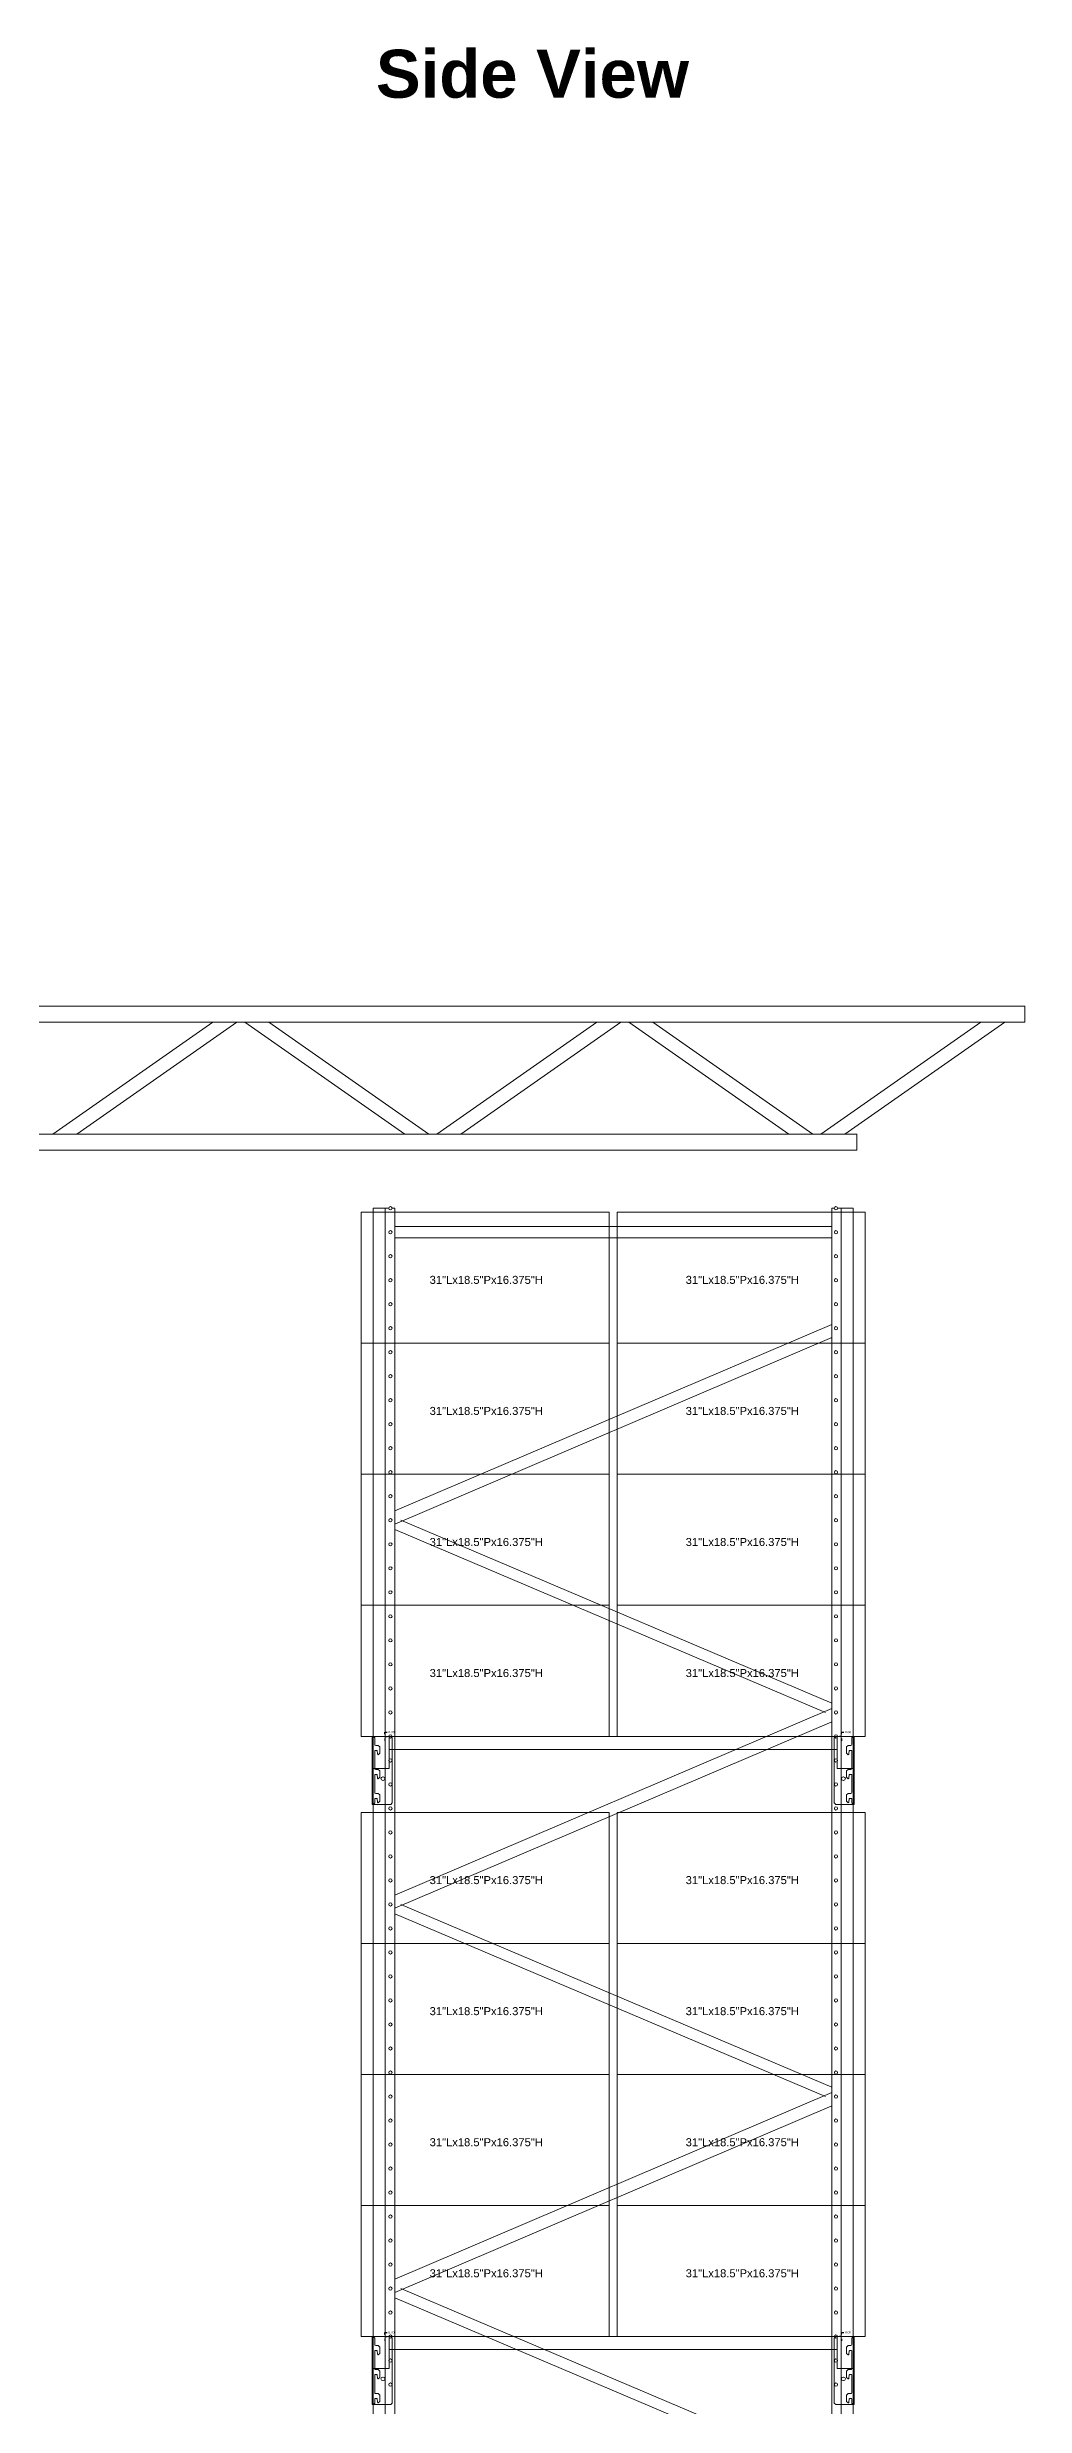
# Model space of a CAD drawing. Header units: inches. Extents: x 2743 to 10591, y -1604 to 5792.
# Drawn here: x 10453.1 to 10575.3, y 3359.3 to 3654.1 of the extents above; entities that cross this region are included whole.
import ezdxf

# ---------------------------------------------------------------- set-up
doc = ezdxf.new("R2010")
doc.units = ezdxf.units.IN
doc.header["$LTSCALE"] = 0.1875
doc.header["$MEASUREMENT"] = 0
doc.header["$PDMODE"] = 3
doc.header["$PDSIZE"] = 1.5
doc.linetypes.add('HIDDEN2', pattern=[0.1875, 0.125, -0.0625])
for name, color, linetype, lineweight in [('21 Note', 7, 'Continuous', 5), ('30 Batiment', 253, 'Continuous', 13), ('32 Echelle', 160, 'Continuous', 15), ('33 Poutre', 30, 'Continuous', 15), ('34 Plywood', 45, 'Continuous', 13), ('35 Steel_Deck', 252, 'Continuous', 13)]:
    doc.layers.add(name, color=color, linetype=linetype, lineweight=lineweight)
doc.styles.add('NOTE', font='', dxfattribs={"height": 4.5})
doc.styles.get("Standard").update_dxf_attribs({"font": ''})
doc.styles.add('TITRE', font='', dxfattribs={"height": 6})
doc.styles.get('NOTE').set_extended_font_data('SansSerif')
doc.styles.get('Standard').set_extended_font_data('Arial')
doc.styles.get('TITRE').set_extended_font_data('SansSerif', bold=True)
doc.dimstyles.new('DÉTAILS', dxfattribs={"dimscale": 1.5, "dimtxt": 0.18, "dimasz": 0.18, "dimexe": 0.18, "dimexo": 0.0625, "dimgap": 0.09, "dimtad": 0, "dimtih": 1, "dimtoh": 1, "dimzin": 0, "dimdsep": 46, "dimtxsty": 'Standard', "dimcen": 0.09, "dimadec": 0, "dimazin": 0, "dimtfac": 1, "dimtofl": 0, "dimtmove": 0, "dimatfit": 3, "dimfxl": 0.18, "dimtolj": 1, "dimtzin": 0, "dimarcsym": 0})

# ---------------------------------------------------------------- blocks, each defined once
blk = doc.blocks.new('*D110')
at = {"layer": '33 Poutre', "color": 0, "lineweight": -2, "transparency": 16777216}
for p, q in [((10552.3, 3442.99), (10552.1, 3442.99)), ((10552.3, 3442.99), (10552.1, 3442.99)), ((10552.37, 3443.26), (10552.37, 3443.53)), ((10552.37, 3443.53), (10552.64, 3443.53)), ((10552.37, 3442.72), (10552.37, 3442.45))]:
    blk.add_line(p, q, dxfattribs=at)
at = {"layer": '33 Poutre', "color": 0, "transparency": 16777216}
for points in [[(10552.32, 3443.26), (10552.41, 3443.26), (10552.37, 3442.99)], [(10552.32, 3442.72), (10552.41, 3442.72), (10552.37, 3442.99)]]:
    blk.add_solid(points, dxfattribs=at)
at = {"layer": 'Defpoints', "color": 0, "transparency": 16777216}
for p in [(10552.37, 3442.99), (10552.39, 3442.99), (10552.39, 3442.99)]:
    blk.add_point(p, dxfattribs=at)
at = {"layer": '33 Poutre', "color": 0, "transparency": 16777216, "insert": (10553.19, 3443.53), "char_height": 0.27, "attachment_point": 5}
blk.add_mtext('\\A1;0.00', dxfattribs=at)
blk = doc.blocks.new('*D111')
at = {"layer": '33 Poutre', "color": 0, "lineweight": -2, "transparency": 16777216}
for p, q in [((10495.3, 3443.26), (10495.3, 3443.53)), ((10495.3, 3443.53), (10495.57, 3443.53)), ((10495.3, 3442.72), (10495.3, 3442.45)), ((10495.37, 3442.99), (10495.57, 3442.99)), ((10495.37, 3442.99), (10495.57, 3442.99))]:
    blk.add_line(p, q, dxfattribs=at)
at = {"layer": '33 Poutre', "color": 0, "transparency": 16777216}
for points in [[(10495.25, 3443.26), (10495.34, 3443.26), (10495.3, 3442.99)], [(10495.25, 3442.72), (10495.34, 3442.72), (10495.3, 3442.99)]]:
    blk.add_solid(points, dxfattribs=at)
at = {"layer": 'Defpoints', "color": 0, "transparency": 16777216}
for p in [(10495.27, 3442.99), (10495.27, 3442.99), (10495.3, 3442.99)]:
    blk.add_point(p, dxfattribs=at)
at = {"layer": '33 Poutre', "color": 0, "transparency": 16777216, "insert": (10496.12, 3443.53), "char_height": 0.27, "attachment_point": 5}
blk.add_mtext('\\A1;0.00', dxfattribs=at)
blk = doc.blocks.new('*D112')
at = {"layer": '33 Poutre', "color": 0, "lineweight": -2, "transparency": 16777216}
for p, q in [((10552.3, 3367.99), (10552.1, 3367.99)), ((10552.3, 3367.99), (10552.1, 3367.99)), ((10552.37, 3368.26), (10552.37, 3368.53)), ((10552.37, 3368.53), (10552.64, 3368.53)), ((10552.37, 3367.72), (10552.37, 3367.45))]:
    blk.add_line(p, q, dxfattribs=at)
at = {"layer": '33 Poutre', "color": 0, "transparency": 16777216}
for points in [[(10552.32, 3368.26), (10552.41, 3368.26), (10552.37, 3367.99)], [(10552.32, 3367.72), (10552.41, 3367.72), (10552.37, 3367.99)]]:
    blk.add_solid(points, dxfattribs=at)
at = {"layer": 'Defpoints', "color": 0, "transparency": 16777216}
for p in [(10552.37, 3367.99), (10552.39, 3367.99), (10552.39, 3367.99)]:
    blk.add_point(p, dxfattribs=at)
at = {"layer": '33 Poutre', "color": 0, "transparency": 16777216, "insert": (10553.19, 3368.53), "char_height": 0.27, "attachment_point": 5}
blk.add_mtext('\\A1;0.00', dxfattribs=at)
blk = doc.blocks.new('*D113')
at = {"layer": '33 Poutre', "color": 0, "lineweight": -2, "transparency": 16777216}
for p, q in [((10495.3, 3368.26), (10495.3, 3368.53)), ((10495.3, 3368.53), (10495.57, 3368.53)), ((10495.3, 3367.72), (10495.3, 3367.45)), ((10495.37, 3367.99), (10495.57, 3367.99)), ((10495.37, 3367.99), (10495.57, 3367.99))]:
    blk.add_line(p, q, dxfattribs=at)
at = {"layer": '33 Poutre', "color": 0, "transparency": 16777216}
for points in [[(10495.25, 3368.26), (10495.34, 3368.26), (10495.3, 3367.99)], [(10495.25, 3367.72), (10495.34, 3367.72), (10495.3, 3367.99)]]:
    blk.add_solid(points, dxfattribs=at)
at = {"layer": 'Defpoints', "color": 0, "transparency": 16777216}
for p in [(10495.27, 3367.99), (10495.27, 3367.99), (10495.3, 3367.99)]:
    blk.add_point(p, dxfattribs=at)
at = {"layer": '33 Poutre', "color": 0, "transparency": 16777216, "insert": (10496.12, 3368.53), "char_height": 0.27, "attachment_point": 5}
blk.add_mtext('\\A1;0.00', dxfattribs=at)

msp = doc.modelspace()

# ---------------------------------------------------------------- linework, layer by layer
at = {"layer": '30 Batiment'}
for p, q in [((10235.28251, 3534.24446), (10575.28251, 3534.24446)), ((10575.28251, 3532.24446), (10575.28251, 3534.24446)), ((10235.28251, 3532.24446), (10575.28251, 3532.24446)), ((10473.78251, 3532.24446), (10453.78251, 3518.24446)), ((10476.78251, 3532.24446), (10456.78251, 3518.24446)), ((10477.78251, 3532.24446), (10497.78251, 3518.24446)), ((10480.78251, 3532.24446), (10500.78251, 3518.24446)), ((10521.78251, 3532.24446), (10501.78251, 3518.24446)), ((10524.78251, 3532.24446), (10504.78251, 3518.24446)), ((10525.78251, 3532.24446), (10545.78251, 3518.24446)), ((10528.78251, 3532.24446), (10548.78251, 3518.24446)), ((10569.78251, 3532.24446), (10549.78251, 3518.24446)), ((10572.78251, 3532.24446), (10552.78251, 3518.24446)), ((10256.28251, 3518.24446), (10554.28251, 3518.24446)), ((10256.28251, 3516.24446), (10554.28251, 3516.24446)), ((10554.28251, 3518.24446), (10554.28251, 3516.24446))]:
    msp.add_line(p, q, dxfattribs=at)
at = {"layer": '32 Echelle'}
for p, q in [((10493.83388, 3268.99446), (10493.83388, 3508.99446)), ((10495.78388, 3508.99446), (10493.83388, 3508.99446)), ((10495.33388, 3268.99446), (10495.33388, 3508.99446)), ((10496.52388, 3508.99446), (10496.19388, 3508.99446)), ((10496.52388, 3268.99446), (10496.52388, 3508.99446)), ((10551.14388, 3508.99446), (10551.47388, 3508.99446)), ((10551.14388, 3268.99446), (10551.14388, 3508.99446)), ((10551.88388, 3508.99446), (10553.83388, 3508.99446)), ((10552.33388, 3268.99446), (10552.33388, 3508.99446)), ((10553.83388, 3268.99446), (10553.83388, 3508.99446)), ((10551.14388, 3506.68946), (10496.52388, 3506.68946)), ((10496.52388, 3505.29946), (10551.14388, 3505.29946)), ((10551.14388, 3494.47773), (10496.52388, 3471.15908)), ((10496.52388, 3469.51119), (10551.14388, 3492.82984)), ((10496.52388, 3468.82984), (10550.38495, 3445.99446)), ((10551.14388, 3447.15908), (10497.28282, 3469.99446)), ((10551.14388, 3446.47773), (10496.52388, 3423.15908)), ((10496.52388, 3421.51119), (10551.14388, 3444.82984)), ((10551.14388, 3399.15908), (10497.28282, 3421.99446)), ((10496.52388, 3420.82984), (10550.38495, 3397.99446)), ((10551.14388, 3398.47773), (10496.52388, 3375.15908)), ((10496.52388, 3373.51119), (10551.14388, 3396.82984)), ((10496.52388, 3372.82984), (10550.38495, 3349.99446)), ((10551.14388, 3351.15908), (10497.28282, 3373.99446))]:
    msp.add_line(p, q, dxfattribs=at)
for centre in [(10495.98888, 3508.99446), (10551.67888, 3508.99446), (10495.98888, 3505.99446), (10551.67888, 3505.99446), (10495.98888, 3502.99446), (10551.67888, 3502.99446), (10495.98888, 3499.99446), (10551.67888, 3499.99446), (10495.98888, 3496.99446), (10551.67888, 3496.99446), (10495.98888, 3493.99446), (10551.67888, 3493.99446), (10495.98888, 3490.99446), (10551.67888, 3490.99446), (10495.98888, 3487.99446), (10551.67888, 3487.99446), (10495.98888, 3484.99446), (10551.67888, 3484.99446), (10495.98888, 3481.99446), (10551.67888, 3481.99446), (10495.98888, 3478.99446), (10551.67888, 3478.99446), (10495.98888, 3475.99446), (10551.67888, 3475.99446), (10495.98888, 3472.99446), (10551.67888, 3472.99446), (10495.98888, 3469.99446), (10551.67888, 3469.99446), (10495.98888, 3466.99446), (10551.67888, 3466.99446), (10495.98888, 3463.99446), (10551.67888, 3463.99446), (10495.98888, 3460.99446), (10551.67888, 3460.99446), (10495.98888, 3457.99446), (10551.67888, 3457.99446), (10495.98888, 3454.99446), (10551.67888, 3454.99446), (10495.98888, 3451.99446), (10551.67888, 3451.99446), (10495.98888, 3448.99446), (10551.67888, 3448.99446), (10495.98888, 3445.99446), (10551.67888, 3445.99446), (10495.98888, 3442.99446), (10551.67888, 3442.99446), (10495.98888, 3439.99446), (10551.67888, 3439.99446), (10495.98888, 3436.99446), (10551.67888, 3436.99446), (10495.98888, 3433.99446), (10551.67888, 3433.99446), (10495.98888, 3430.99446), (10551.67888, 3430.99446), (10495.98888, 3427.99446), (10551.67888, 3427.99446), (10495.98888, 3424.99446), (10551.67888, 3424.99446), (10495.98888, 3421.99446), (10551.67888, 3421.99446), (10495.98888, 3418.99446), (10551.67888, 3418.99446), (10495.98888, 3415.99446), (10551.67888, 3415.99446), (10495.98888, 3412.99446), (10551.67888, 3412.99446), (10495.98888, 3409.99446), (10551.67888, 3409.99446), (10495.98888, 3406.99446), (10551.67888, 3406.99446), (10495.98888, 3403.99446), (10551.67888, 3403.99446), (10495.98888, 3400.99446), (10551.67888, 3400.99446), (10495.98888, 3397.99446), (10551.67888, 3397.99446), (10495.98888, 3394.99446), (10551.67888, 3394.99446), (10495.98888, 3391.99446), (10551.67888, 3391.99446), (10495.98888, 3388.99446), (10551.67888, 3388.99446), (10495.98888, 3385.99446), (10551.67888, 3385.99446), (10495.98888, 3382.99446), (10551.67888, 3382.99446), (10495.98888, 3379.99446), (10551.67888, 3379.99446), (10495.98888, 3376.99446), (10551.67888, 3376.99446), (10495.98888, 3373.99446), (10551.67888, 3373.99446), (10495.98888, 3370.99446), (10551.67888, 3370.99446), (10495.98888, 3367.99446), (10551.67888, 3367.99446), (10495.98888, 3364.99446), (10551.67888, 3364.99446), (10495.98888, 3361.99446), (10551.67888, 3361.99446)]:
    msp.add_circle(centre, 0.205, dxfattribs=at)
for centre in [(10495.98888, 3508.99446), (10551.67888, 3508.99446)]:
    msp.add_arc(centre, 0.205, 180, 0, dxfattribs=at)
at = {"layer": '33 Poutre'}
for p, q in [((10493.71488, 3442.99446), (10496.02738, 3442.99446)), ((10493.71488, 3434.49446), (10493.71488, 3442.99446)), ((10495.83388, 3442.99446), (10493.83388, 3442.99446)), ((10493.83388, 3442.99446), (10493.83388, 3438.99446)), ((10494.02738, 3442.80696), (10493.83988, 3442.99446)), ((10494.02738, 3441.99446), (10494.02738, 3442.80696)), ((10495.83388, 3438.99446), (10495.83388, 3442.99446)), ((10496.21488, 3442.80696), (10496.02738, 3442.99446)), ((10496.21488, 3434.68196), (10496.21488, 3442.80696)), ((10551.45288, 3442.80696), (10551.64038, 3442.99446)), ((10551.45288, 3434.68196), (10551.45288, 3442.80696)), ((10553.95288, 3442.99446), (10551.64038, 3442.99446)), ((10551.83388, 3442.99446), (10553.83388, 3442.99446)), ((10551.83388, 3438.99446), (10551.83388, 3442.99446)), ((10553.64038, 3442.80696), (10553.82788, 3442.99446)), ((10553.64038, 3441.99446), (10553.64038, 3442.80696)), ((10553.83388, 3442.99446), (10553.83388, 3438.99446)), ((10553.95288, 3434.49446), (10553.95288, 3442.99446)), ((10494.02738, 3438.99446), (10494.02738, 3441.21321)), ((10494.05863, 3441.24446), (10494.29613, 3441.24446)), ((10494.15238, 3441.86946), (10494.47738, 3441.86946)), ((10494.32721, 3441.21648), (10494.37168, 3440.79341)), ((10494.46492, 3440.70946), (10494.47738, 3440.70946)), ((10494.66488, 3441.68196), (10494.47738, 3441.86946)), ((10494.66488, 3440.89696), (10494.47738, 3440.70946)), ((10494.66488, 3440.89696), (10494.66488, 3441.68196)), ((10553.00288, 3441.68196), (10553.19038, 3441.86946)), ((10553.00288, 3440.89696), (10553.00288, 3441.68196)), ((10553.00288, 3440.89696), (10553.19038, 3440.70946)), ((10553.51538, 3441.86946), (10553.19038, 3441.86946)), ((10553.20285, 3440.70946), (10553.19038, 3440.70946)), ((10553.34056, 3441.21648), (10553.29609, 3440.79341)), ((10553.60913, 3441.24446), (10553.37163, 3441.24446)), ((10553.64038, 3438.99446), (10553.64038, 3441.21321)), ((10493.83388, 3438.99446), (10495.83388, 3438.99446)), ((10494.02738, 3435.99446), (10494.02738, 3438.21321)), ((10494.05863, 3438.24446), (10494.29613, 3438.24446)), ((10494.15238, 3438.86946), (10494.47738, 3438.86946)), ((10494.32721, 3438.21648), (10494.37168, 3437.79341)), ((10494.46492, 3437.70946), (10494.47738, 3437.70946)), ((10494.66488, 3438.68196), (10494.47738, 3438.86946)), ((10494.66488, 3437.89696), (10494.47738, 3437.70946)), ((10494.66488, 3437.89696), (10494.66488, 3438.68196)), ((10494.80988, 3437.71165), (10494.80988, 3437.71165)), ((10495.09113, 3437.9304), (10495.02863, 3437.9304)), ((10495.09113, 3437.4929), (10495.02863, 3437.4929)), ((10495.30988, 3437.71165), (10495.30988, 3437.71165)), ((10553.83388, 3438.99446), (10551.83388, 3438.99446)), ((10552.35788, 3437.71165), (10552.35788, 3437.71165)), ((10552.57663, 3437.9304), (10552.63913, 3437.9304)), ((10552.57663, 3437.4929), (10552.63913, 3437.4929)), ((10552.85788, 3437.71165), (10552.85788, 3437.71165)), ((10553.00288, 3438.68196), (10553.19038, 3438.86946)), ((10553.00288, 3437.89696), (10553.00288, 3438.68196)), ((10553.00288, 3437.89696), (10553.19038, 3437.70946)), ((10553.51538, 3438.86946), (10553.19038, 3438.86946)), ((10553.20285, 3437.70946), (10553.19038, 3437.70946)), ((10553.34056, 3438.21648), (10553.29609, 3437.79341)), ((10553.60913, 3438.24446), (10553.37163, 3438.24446)), ((10553.64038, 3435.99446), (10553.64038, 3438.21321)), ((10493.71488, 3434.49446), (10496.02738, 3434.49446)), ((10494.02738, 3434.68196), (10493.83988, 3434.49446)), ((10494.02738, 3434.68196), (10494.02738, 3435.21321)), ((10494.05863, 3435.24446), (10494.29613, 3435.24446)), ((10494.15238, 3435.86946), (10494.47738, 3435.86946)), ((10494.32721, 3435.21648), (10494.37168, 3434.79341)), ((10494.46492, 3434.70946), (10494.47738, 3434.70946)), ((10494.66488, 3435.68196), (10494.47738, 3435.86946)), ((10494.66488, 3434.89696), (10494.47738, 3434.70946)), ((10494.66488, 3434.89696), (10494.66488, 3435.68196)), ((10496.02738, 3434.49446), (10496.21488, 3434.68196)), ((10551.64038, 3434.49446), (10551.45288, 3434.68196)), ((10553.95288, 3434.49446), (10551.64038, 3434.49446)), ((10553.00288, 3435.68196), (10553.19038, 3435.86946)), ((10553.00288, 3434.89696), (10553.00288, 3435.68196)), ((10553.00288, 3434.89696), (10553.19038, 3434.70946)), ((10553.51538, 3435.86946), (10553.19038, 3435.86946)), ((10553.20285, 3434.70946), (10553.19038, 3434.70946)), ((10553.34056, 3435.21648), (10553.29609, 3434.79341)), ((10553.60913, 3435.24446), (10553.37163, 3435.24446)), ((10553.64038, 3434.68196), (10553.64038, 3435.21321)), ((10553.64038, 3434.68196), (10553.82788, 3434.49446)), ((10493.71488, 3367.99446), (10496.02738, 3367.99446)), ((10493.71488, 3359.49446), (10493.71488, 3367.99446)), ((10495.83388, 3367.99446), (10493.83388, 3367.99446)), ((10493.83388, 3367.99446), (10493.83388, 3363.99446)), ((10494.02738, 3367.80696), (10493.83988, 3367.99446)), ((10494.02738, 3366.99446), (10494.02738, 3367.80696)), ((10494.02738, 3363.99446), (10494.02738, 3366.21321)), ((10494.05863, 3366.24446), (10494.29613, 3366.24446)), ((10494.15238, 3366.86946), (10494.47738, 3366.86946)), ((10494.32721, 3366.21648), (10494.37168, 3365.79341)), ((10494.46492, 3365.70946), (10494.47738, 3365.70946)), ((10494.66488, 3366.68196), (10494.47738, 3366.86946)), ((10494.66488, 3365.89696), (10494.47738, 3365.70946)), ((10494.66488, 3365.89696), (10494.66488, 3366.68196)), ((10495.83388, 3363.99446), (10495.83388, 3367.99446)), ((10496.21488, 3367.80696), (10496.02738, 3367.99446)), ((10496.21488, 3359.68196), (10496.21488, 3367.80696)), ((10551.45288, 3367.80696), (10551.64038, 3367.99446)), ((10551.45288, 3359.68196), (10551.45288, 3367.80696)), ((10553.95288, 3367.99446), (10551.64038, 3367.99446)), ((10551.83388, 3367.99446), (10553.83388, 3367.99446)), ((10551.83388, 3363.99446), (10551.83388, 3367.99446)), ((10553.00288, 3366.68196), (10553.19038, 3366.86946)), ((10553.00288, 3365.89696), (10553.00288, 3366.68196)), ((10553.00288, 3365.89696), (10553.19038, 3365.70946)), ((10553.51538, 3366.86946), (10553.19038, 3366.86946)), ((10553.20285, 3365.70946), (10553.19038, 3365.70946)), ((10553.34056, 3366.21648), (10553.29609, 3365.79341)), ((10553.60913, 3366.24446), (10553.37163, 3366.24446)), ((10553.64038, 3367.80696), (10553.82788, 3367.99446)), ((10553.64038, 3366.99446), (10553.64038, 3367.80696)), ((10553.64038, 3363.99446), (10553.64038, 3366.21321)), ((10553.83388, 3367.99446), (10553.83388, 3363.99446)), ((10553.95288, 3359.49446), (10553.95288, 3367.99446)), ((10493.83388, 3363.99446), (10495.83388, 3363.99446)), ((10494.02738, 3360.99446), (10494.02738, 3363.21321)), ((10494.05863, 3363.24446), (10494.29613, 3363.24446)), ((10494.15238, 3363.86946), (10494.47738, 3363.86946)), ((10494.32721, 3363.21648), (10494.37168, 3362.79341)), ((10494.46492, 3362.70946), (10494.47738, 3362.70946)), ((10494.66488, 3363.68196), (10494.47738, 3363.86946)), ((10494.66488, 3362.89696), (10494.47738, 3362.70946)), ((10494.66488, 3362.89696), (10494.66488, 3363.68196)), ((10494.80988, 3362.71165), (10494.80988, 3362.71165)), ((10495.09113, 3362.9304), (10495.02863, 3362.9304)), ((10495.30988, 3362.71165), (10495.30988, 3362.71165)), ((10553.83388, 3363.99446), (10551.83388, 3363.99446)), ((10552.35788, 3362.71165), (10552.35788, 3362.71165)), ((10552.57663, 3362.9304), (10552.63913, 3362.9304)), ((10552.85788, 3362.71165), (10552.85788, 3362.71165)), ((10553.00288, 3363.68196), (10553.19038, 3363.86946)), ((10553.00288, 3362.89696), (10553.00288, 3363.68196)), ((10553.00288, 3362.89696), (10553.19038, 3362.70946)), ((10553.51538, 3363.86946), (10553.19038, 3363.86946)), ((10553.20285, 3362.70946), (10553.19038, 3362.70946)), ((10553.34056, 3363.21648), (10553.29609, 3362.79341)), ((10553.60913, 3363.24446), (10553.37163, 3363.24446)), ((10553.64038, 3360.99446), (10553.64038, 3363.21321)), ((10494.02738, 3359.68196), (10494.02738, 3360.21321)), ((10494.05863, 3360.24446), (10494.29613, 3360.24446)), ((10494.15238, 3360.86946), (10494.47738, 3360.86946)), ((10494.32721, 3360.21648), (10494.37168, 3359.79341)), ((10494.66488, 3360.68196), (10494.47738, 3360.86946)), ((10494.66488, 3359.89696), (10494.47738, 3359.70946)), ((10494.66488, 3359.89696), (10494.66488, 3360.68196)), ((10495.09113, 3362.4929), (10495.02863, 3362.4929)), ((10552.57663, 3362.4929), (10552.63913, 3362.4929)), ((10553.00288, 3360.68196), (10553.19038, 3360.86946)), ((10553.00288, 3359.89696), (10553.00288, 3360.68196)), ((10553.00288, 3359.89696), (10553.19038, 3359.70946)), ((10553.51538, 3360.86946), (10553.19038, 3360.86946)), ((10553.34056, 3360.21648), (10553.29609, 3359.79341)), ((10553.60913, 3360.24446), (10553.37163, 3360.24446)), ((10553.64038, 3359.68196), (10553.64038, 3360.21321)), ((10493.71488, 3359.49446), (10496.02738, 3359.49446)), ((10494.02738, 3359.68196), (10493.83988, 3359.49446)), ((10494.46492, 3359.70946), (10494.47738, 3359.70946)), ((10496.02738, 3359.49446), (10496.21488, 3359.68196)), ((10551.64038, 3359.49446), (10551.45288, 3359.68196)), ((10553.95288, 3359.49446), (10551.64038, 3359.49446)), ((10553.20285, 3359.70946), (10553.19038, 3359.70946)), ((10553.64038, 3359.68196), (10553.82788, 3359.49446))]:
    msp.add_line(p, q, dxfattribs=at)
at = {"layer": '33 Poutre', "linetype": 'HIDDEN2', "ltscale": 3}
for p, q in [((10493.83388, 3434.49446), (10493.83388, 3442.99446)), ((10553.83388, 3434.49446), (10553.83388, 3442.99446)), ((10493.83388, 3359.49446), (10493.83388, 3367.99446)), ((10553.83388, 3359.49446), (10553.83388, 3367.99446))]:
    msp.add_line(p, q, dxfattribs=at)
at = {"layer": '33 Poutre'}
for centre, radius, start, end in [((10494.15238, 3441.99446), 0.125, 180, 270), ((10494.05863, 3441.21321), 0.03125, 90, 180), ((10494.05863, 3441.21321), 0.03125, 90, 180), ((10494.29613, 3441.21321), 0.03125, 6, 90), ((10494.46492, 3440.80321), 0.09375, 186, 270), ((10553.20285, 3440.80321), 0.09375, 270, 354), ((10553.37163, 3441.21321), 0.03125, 90, 174), ((10553.51538, 3441.99446), 0.125, 270, 0), ((10553.60913, 3441.21321), 0.03125, 0, 90), ((10553.60913, 3441.21321), 0.03125, 0, 90), ((10494.15238, 3438.99446), 0.125, 180, 270), ((10494.05863, 3438.21356), 0.03125, 90, 180), ((10494.05863, 3438.21321), 0.03125, 90, 180), ((10494.29613, 3438.21321), 0.03125, 6, 90), ((10494.46492, 3437.80321), 0.09375, 186, 270), ((10495.02863, 3437.71165), 0.21875, 90, 180), ((10495.02863, 3437.71165), 0.21875, 180, 270), ((10495.09113, 3437.71165), 0.21875, 270, 90), ((10552.57663, 3437.71165), 0.21875, 90, 270), ((10552.63913, 3437.71165), 0.21875, 0, 90), ((10552.63913, 3437.71165), 0.21875, 270, 0), ((10553.20285, 3437.80321), 0.09375, 270, 354), ((10553.37163, 3438.21321), 0.03125, 90, 174), ((10553.51538, 3438.99446), 0.125, 270, 0), ((10553.60913, 3438.21356), 0.03125, 0, 90), ((10553.60913, 3438.21321), 0.03125, 0, 90), ((10494.15238, 3435.99446), 0.125, 180, 270), ((10494.05863, 3435.21321), 0.03125, 90, 180), ((10494.29613, 3435.21321), 0.03125, 6, 90), ((10494.46492, 3434.80321), 0.09375, 186, 270), ((10553.20285, 3434.80321), 0.09375, 270, 354), ((10553.37163, 3435.21321), 0.03125, 90, 174), ((10553.51538, 3435.99446), 0.125, 270, 0), ((10553.60913, 3435.21321), 0.03125, 0, 90), ((10494.15238, 3366.99446), 0.125, 180, 270), ((10494.05863, 3366.21321), 0.03125, 90, 180), ((10494.05863, 3366.21321), 0.03125, 90, 180), ((10494.29613, 3366.21321), 0.03125, 6, 90), ((10494.46492, 3365.80321), 0.09375, 186, 270), ((10553.20285, 3365.80321), 0.09375, 270, 354), ((10553.37163, 3366.21321), 0.03125, 90, 174), ((10553.51538, 3366.99446), 0.125, 270, 0), ((10553.60913, 3366.21321), 0.03125, 0, 90), ((10553.60913, 3366.21321), 0.03125, 0, 90), ((10494.15238, 3363.99446), 0.125, 180, 270), ((10494.05863, 3363.21356), 0.03125, 90, 180), ((10494.05863, 3363.21321), 0.03125, 90, 180), ((10494.29613, 3363.21321), 0.03125, 6, 90), ((10494.46492, 3362.80321), 0.09375, 186, 270), ((10495.02863, 3362.71165), 0.21875, 90, 180), ((10495.02863, 3362.71165), 0.21875, 180, 270), ((10495.09113, 3362.71165), 0.21875, 270, 90), ((10552.57663, 3362.71165), 0.21875, 90, 270), ((10552.63913, 3362.71165), 0.21875, 0, 90), ((10552.63913, 3362.71165), 0.21875, 270, 0), ((10553.20285, 3362.80321), 0.09375, 270, 354), ((10553.37163, 3363.21321), 0.03125, 90, 174), ((10553.51538, 3363.99446), 0.125, 270, 0), ((10553.60913, 3363.21356), 0.03125, 0, 90), ((10553.60913, 3363.21321), 0.03125, 0, 90), ((10494.15238, 3360.99446), 0.125, 180, 270), ((10494.05863, 3360.21321), 0.03125, 90, 180), ((10494.29613, 3360.21321), 0.03125, 6, 90), ((10494.46492, 3359.80321), 0.09375, 186, 270), ((10553.20285, 3359.80321), 0.09375, 270, 354), ((10553.37163, 3360.21321), 0.03125, 90, 174), ((10553.51538, 3360.99446), 0.125, 270, 0), ((10553.60913, 3360.21321), 0.03125, 0, 90)]:
    msp.add_arc(centre, radius, start, end, dxfattribs=at)
at = {"layer": '34 Plywood'}
for p, q in [((10523.33388, 3508.49446), (10492.33388, 3508.49446)), ((10492.33388, 3508.49446), (10492.33388, 3492.11946)), ((10523.33388, 3492.11946), (10523.33388, 3508.49446)), ((10555.33388, 3508.49446), (10524.33388, 3508.49446)), ((10524.33388, 3508.49446), (10524.33388, 3492.11946)), ((10555.33388, 3492.11946), (10555.33388, 3508.49446)), ((10523.33388, 3492.11946), (10492.33388, 3492.11946)), ((10492.33388, 3492.11946), (10492.33388, 3475.74446)), ((10492.33388, 3492.11946), (10523.33388, 3492.11946)), ((10523.33388, 3475.74446), (10523.33388, 3492.11946)), ((10555.33388, 3492.11946), (10524.33388, 3492.11946)), ((10524.33388, 3492.11946), (10524.33388, 3475.74446)), ((10524.33388, 3492.11946), (10555.33388, 3492.11946)), ((10555.33388, 3475.74446), (10555.33388, 3492.11946)), ((10523.33388, 3475.74446), (10492.33388, 3475.74446)), ((10492.33388, 3475.74446), (10492.33388, 3459.36946)), ((10492.33388, 3475.74446), (10523.33388, 3475.74446)), ((10523.33388, 3459.36946), (10523.33388, 3475.74446)), ((10555.33388, 3475.74446), (10524.33388, 3475.74446)), ((10524.33388, 3475.74446), (10524.33388, 3459.36946)), ((10524.33388, 3475.74446), (10555.33388, 3475.74446)), ((10555.33388, 3459.36946), (10555.33388, 3475.74446)), ((10523.33388, 3459.36946), (10492.33388, 3459.36946)), ((10492.33388, 3459.36946), (10492.33388, 3442.99446)), ((10492.33388, 3459.36946), (10523.33388, 3459.36946)), ((10523.33388, 3442.99446), (10523.33388, 3459.36946)), ((10555.33388, 3459.36946), (10524.33388, 3459.36946)), ((10524.33388, 3459.36946), (10524.33388, 3442.99446)), ((10524.33388, 3459.36946), (10555.33388, 3459.36946)), ((10555.33388, 3442.99446), (10555.33388, 3459.36946)), ((10492.33388, 3442.99446), (10523.33388, 3442.99446)), ((10524.33388, 3442.99446), (10555.33388, 3442.99446)), ((10523.33388, 3433.49446), (10492.33388, 3433.49446)), ((10492.33388, 3433.49446), (10492.33388, 3417.11946)), ((10523.33388, 3417.11946), (10523.33388, 3433.49446)), ((10555.33388, 3433.49446), (10524.33388, 3433.49446)), ((10524.33388, 3433.49446), (10524.33388, 3417.11946)), ((10555.33388, 3417.11946), (10555.33388, 3433.49446)), ((10523.33388, 3417.11946), (10492.33388, 3417.11946)), ((10492.33388, 3417.11946), (10492.33388, 3400.74446)), ((10492.33388, 3417.11946), (10523.33388, 3417.11946)), ((10523.33388, 3400.74446), (10523.33388, 3417.11946)), ((10555.33388, 3417.11946), (10524.33388, 3417.11946)), ((10524.33388, 3417.11946), (10524.33388, 3400.74446)), ((10524.33388, 3417.11946), (10555.33388, 3417.11946)), ((10555.33388, 3400.74446), (10555.33388, 3417.11946)), ((10523.33388, 3400.74446), (10492.33388, 3400.74446)), ((10492.33388, 3400.74446), (10492.33388, 3384.36946)), ((10492.33388, 3400.74446), (10523.33388, 3400.74446)), ((10523.33388, 3384.36946), (10523.33388, 3400.74446)), ((10555.33388, 3400.74446), (10524.33388, 3400.74446)), ((10524.33388, 3400.74446), (10524.33388, 3384.36946)), ((10524.33388, 3400.74446), (10555.33388, 3400.74446)), ((10555.33388, 3384.36946), (10555.33388, 3400.74446)), ((10523.33388, 3384.36946), (10492.33388, 3384.36946)), ((10492.33388, 3384.36946), (10492.33388, 3367.99446)), ((10492.33388, 3384.36946), (10523.33388, 3384.36946)), ((10523.33388, 3367.99446), (10523.33388, 3384.36946)), ((10555.33388, 3384.36946), (10524.33388, 3384.36946)), ((10524.33388, 3384.36946), (10524.33388, 3367.99446)), ((10524.33388, 3384.36946), (10555.33388, 3384.36946)), ((10555.33388, 3367.99446), (10555.33388, 3384.36946)), ((10492.33388, 3367.99446), (10523.33388, 3367.99446)), ((10524.33388, 3367.99446), (10555.33388, 3367.99446))]:
    msp.add_line(p, q, dxfattribs=at)
at = {"layer": '35 Steel_Deck'}
for p, q in [((10495.83388, 3442.99446), (10551.83388, 3442.99446)), ((10495.83388, 3441.36946), (10495.83388, 3442.99446)), ((10551.83388, 3442.99446), (10551.83388, 3441.36946)), ((10551.83388, 3441.36946), (10495.83388, 3441.36946)), ((10495.83388, 3367.99446), (10551.83388, 3367.99446)), ((10495.83388, 3366.36946), (10495.83388, 3367.99446)), ((10551.83388, 3366.36946), (10495.83388, 3366.36946)), ((10551.83388, 3367.99446), (10551.83388, 3366.36946))]:
    msp.add_line(p, q, dxfattribs=at)

# ---------------------------------------------------------------- texts
at = {"layer": '21 Note', "style": 'TITRE'}
msp.add_text('Side View', height=6, dxfattribs=at).set_placement((10494.17904, 3647.74344))
at = {"layer": '34 Plywood', "char_height": 1, "attachment_point": 1, "style": 'NOTE'}
for insert in [(10500.89395, 3500.53629), (10532.89395, 3500.53629), (10500.89395, 3484.16129), (10532.89395, 3484.16129), (10500.89395, 3467.78629), (10532.89395, 3467.78629), (10500.89395, 3451.41129), (10532.89395, 3451.41129), (10500.89395, 3425.53629), (10532.89395, 3425.53629), (10500.89395, 3409.16129), (10532.89395, 3409.16129), (10500.89395, 3392.78629), (10532.89395, 3392.78629), (10500.89395, 3376.41129), (10532.89395, 3376.41129)]:
    msp.add_mtext_dynamic_manual_height_columns('31"Lx18.5"Px16.375"H', width=10.4862205, gutter_width=22.5, heights=[0], dxfattribs=dict(at, insert=insert))

# ---------------------------------------------------------------- dimensions: what is measured, and where the dimension line sits
at = {"layer": '33 Poutre'}
for base, p1, p2, picture, middle in [((10495.2987991542, 3442.9944616275), (10495.273813449, 3442.9944616275), (10495.273813449, 3442.9944616275), '*D111', (10496.1152277256, 3443.5344616275)), ((10552.3689686036, 3442.9944616275), (10552.3939543088, 3442.9944616275), (10552.3939543088, 3442.9944616275), '*D110', (10553.185397175, 3443.5344616275)), ((10495.2987991542, 3367.9944616275), (10495.273813449, 3367.9944616275), (10495.273813449, 3367.9944616275), '*D113', (10496.1152277256, 3368.5344616275)), ((10552.3689686036, 3367.9944616275), (10552.3939543088, 3367.9944616275), (10552.3939543088, 3367.9944616275), '*D112', (10553.185397175, 3368.5344616275))]:
    dim = msp.add_linear_dim(base=base, p1=p1, p2=p2, angle=90, dimstyle='DÉTAILS', dxfattribs=at)
    dim.commit()
    dim.dimension.update_dxf_attribs({"geometry": picture, "text_midpoint": middle})

doc.saveas('drawing.dxf')
